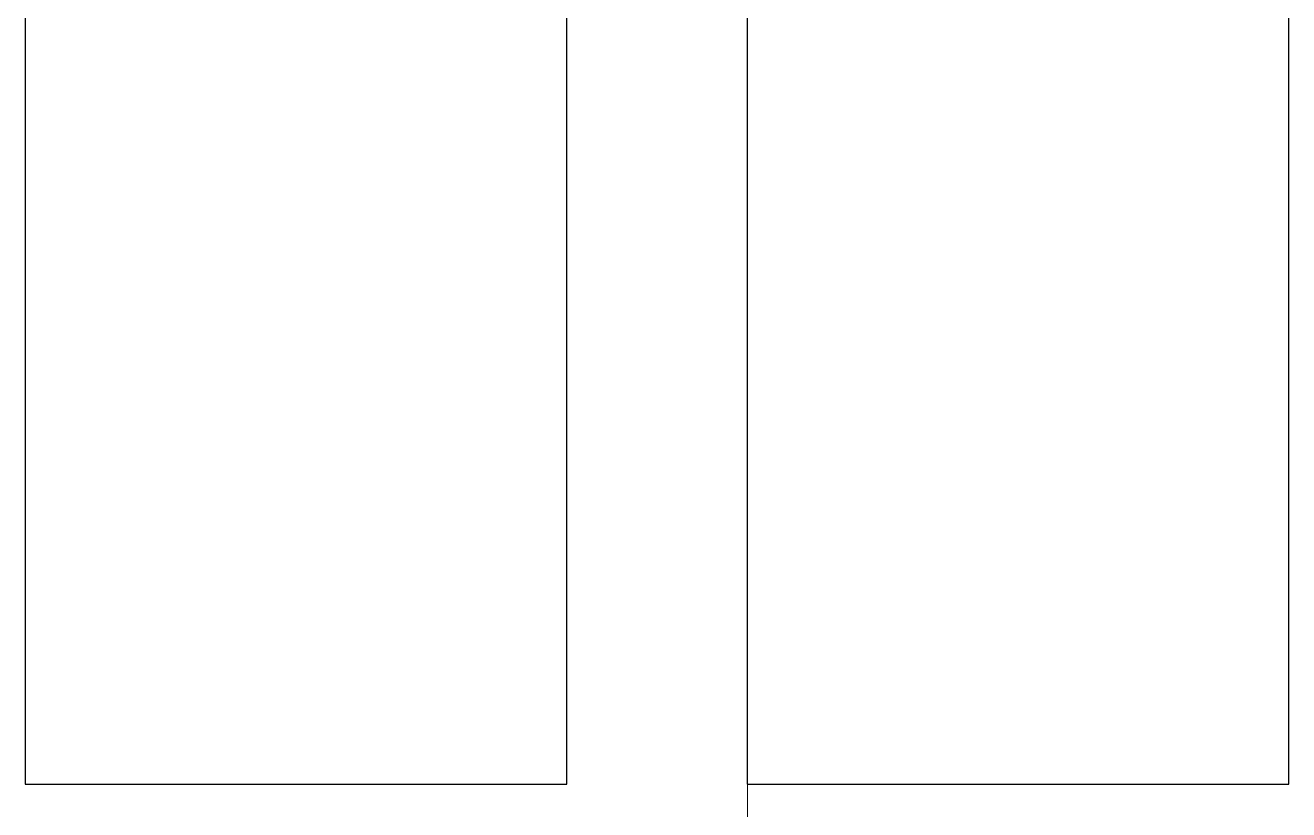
# Model space of a CAD drawing. Header units: millimetres. Extents: x -794334 to -714814, y -17806 to 22403.
# Drawn here: x -751431 to -750731, y -3686 to -3251 of the extents above; entities that cross this region are included whole.
import ezdxf
from ezdxf.xclip import XClip

# ---------------------------------------------------------------- set-up
doc = ezdxf.new("R2010")
doc.units = ezdxf.units.MM
doc.header["$XCLIPFRAME"] = 0
doc.layers.add('000 - WIPEOUT', color=250, linetype='Continuous')
doc.layers.add('A11_ALU.SOLID SHEET', color=2, linetype='Continuous')
doc.layers.add('G-ANNO-TEXT', color=3, linetype='Continuous', lineweight=9)

# ---------------------------------------------------------------- blocks, each defined once
blk = doc.blocks.new('*U1240')
at = {"color": 3}
for points in [[(-437.5, -12650), (437.5, -12650), (437.5, -12950), (-437.5, -12950)], [(-437.5, -13050), (437.5, -13050), (437.5, -13350), (-437.5, -13350)]]:
    blk.add_wipeout(points, dxfattribs=at).dxf.layer = '000 - WIPEOUT'
at = {"layer": 'A11_ALU.SOLID SHEET', "color": 0, "linetype": 'ByBlock'}
for points in [[(-437.5, -12950), (437.5, -12950), (437.5, -12650), (-437.5, -12650)], [(-437.5, -13350), (437.5, -13350), (437.5, -13050), (-437.5, -13050)]]:
    blk.add_lwpolyline(points, close=True, dxfattribs=at)
blk = doc.blocks.new('*U1630')
at = {"layer": 'A11_ALU.SOLID SHEET', "color": 0, "linetype": 'ByBlock', "rotation": 90}
blk.add_blockref('*U1240', (-19400, -6813), dxfattribs=at)

msp = doc.modelspace()

# ---------------------------------------------------------------- block references
at = {"layer": 'A11_ALU.SOLID SHEET'}
ref = msp.add_blockref('*U1630', (-744681.24, 3579.02), dxfattribs=at)
XClip(ref).set_block_clipping_path([(-45802.4668593339, -9620.0029952967), (23702.8690583039, 10334.9999958097)])

# ---------------------------------------------------------------- next in the draw order: linework, layer by layer
at = {"layer": 'G-ANNO-TEXT', "color": 10}
msp.add_line((-751031.07, 3496.13), (-751031.07, -11329.33), dxfattribs=at)

doc.saveas('drawing.dxf')
